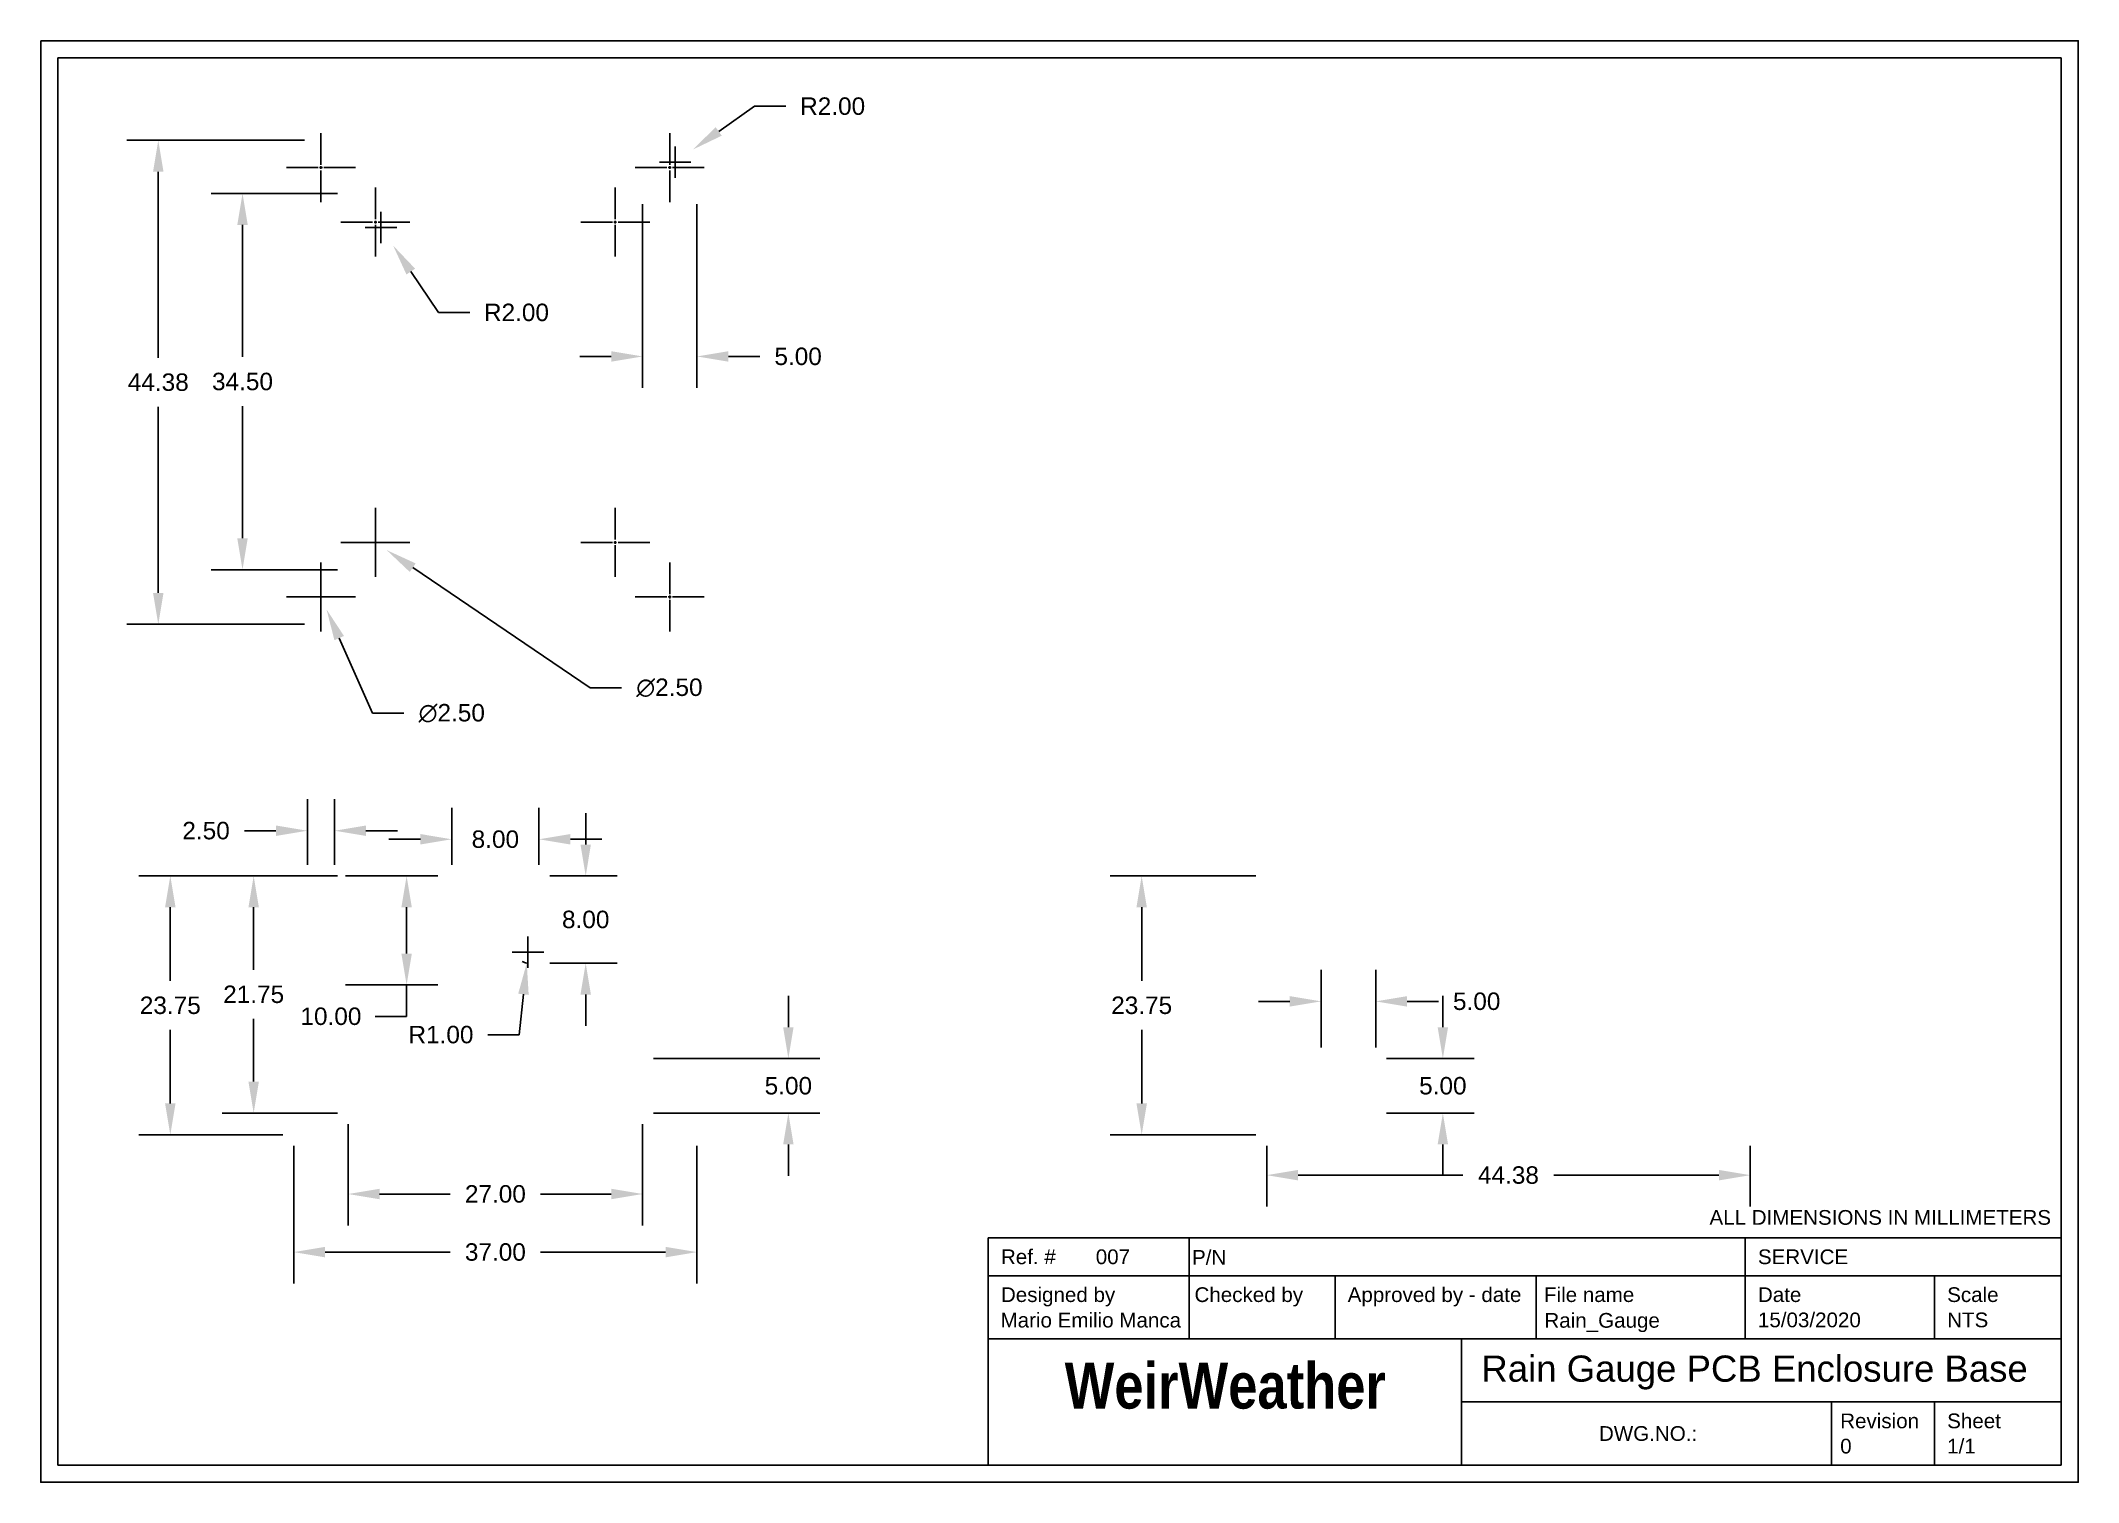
# Paper-space layout 'Layout5' of a CAD drawing. Header units: millimetres. Extents: x 0 to 11.7, y 0 to 8.3.
import ezdxf
from ezdxf.enums import TextEntityAlignment as Align

# ---------------------------------------------------------------- set-up
doc = ezdxf.new("R2010")
doc.units = ezdxf.units.MM
doc.header["$MEASUREMENT"] = 0
doc.linetypes.add('CENTER2', pattern=[1.125, 0.75, -0.125, 0.125, -0.125])
doc.layers.add('Centrelines', color=7, linetype='Continuous', true_color=0xc2ced6)
doc.layers.add('Dimensions', color=7, linetype='Continuous', true_color=0xc2ced6)
doc.layers.add('Title Block', color=7, linetype='Continuous')
doc.styles.add('SPEARS', font='swisscbo.ttf')
doc.styles.get("Standard").update_dxf_attribs({"font": 'arial.ttf'})
doc.dimstyles.new('Copy of Standard', dxfattribs={"dimtxt": 0.1, "dimasz": 0.18, "dimexe": 0.18, "dimexo": 0.0625, "dimgap": 0.09, "dimtad": 0, "dimtih": 1, "dimtoh": 1, "dimzin": 0, "dimdsep": 46, "dimtxsty": 'Standard', "dimcen": 0.09, "dimadec": 0, "dimazin": 0, "dimtfac": 1, "dimtofl": 0, "dimtmove": 0, "dimatfit": 3, "dimfxl": 1, "dimtolj": 1, "dimtzin": 0, "dimarcsym": 0})

# ---------------------------------------------------------------- blocks, each defined once
blk = doc.blocks.new('*U175')
at = {"layer": 'Centrelines', "color": 0, "linetype": 'CENTER2', "transparency": 16777216}
for p, q in [((0, 0.016), (0, 0.198)), ((-0.198, 0), (-0.016, 0)), ((0.016, 0), (0.198, 0)), ((0, -0.198), (0, -0.016))]:
    blk.add_line(p, q, dxfattribs=at)
at = {"layer": 'Centrelines', "color": 0, "linetype": 'Continuous', "transparency": 16777216}
for p, q in [((-0.008, 0), (0.008, 0)), ((0, -0.008), (0, 0.008))]:
    blk.add_line(p, q, dxfattribs=at)
blk = doc.blocks.new('*U176')
at = {"layer": 'Centrelines', "color": 0, "linetype": 'CENTER2', "transparency": 16777216}
for p, q in [((0, 0.016), (0, 0.198)), ((-0.198, 0), (-0.016, 0)), ((0.016, 0), (0.198, 0)), ((0, -0.198), (0, -0.016))]:
    blk.add_line(p, q, dxfattribs=at)
at = {"layer": 'Centrelines', "color": 0, "linetype": 'Continuous', "transparency": 16777216}
for p, q in [((-0.008, 0), (0.008, 0)), ((0, -0.008), (0, 0.008))]:
    blk.add_line(p, q, dxfattribs=at)
blk = doc.blocks.new('*U177')
at = {"layer": 'Centrelines', "color": 0, "linetype": 'CENTER2', "transparency": 16777216}
for p, q in [((0, 0.016), (0, 0.198)), ((-0.198, 0), (-0.016, 0)), ((0.016, 0), (0.198, 0)), ((0, -0.198), (0, -0.016))]:
    blk.add_line(p, q, dxfattribs=at)
at = {"layer": 'Centrelines', "color": 0, "linetype": 'Continuous', "transparency": 16777216}
for p, q in [((-0.008, 0), (0.008, 0)), ((0, -0.008), (0, 0.008))]:
    blk.add_line(p, q, dxfattribs=at)
blk = doc.blocks.new('*U178')
at = {"layer": 'Centrelines', "color": 0, "linetype": 'CENTER2', "transparency": 16777216}
for p, q in [((0, 0.016), (0, 0.198)), ((-0.198, 0), (-0.016, 0)), ((0.016, 0), (0.198, 0)), ((0, -0.198), (0, -0.016))]:
    blk.add_line(p, q, dxfattribs=at)
at = {"layer": 'Centrelines', "color": 0, "linetype": 'Continuous', "transparency": 16777216}
for p, q in [((-0.008, 0), (0.008, 0)), ((0, -0.008), (0, 0.008))]:
    blk.add_line(p, q, dxfattribs=at)
blk = doc.blocks.new('*U179')
at = {"layer": 'Centrelines', "color": 0, "linetype": 'CENTER2', "transparency": 16777216}
for p, q in [((0, 0.016), (0, 0.198)), ((-0.198, 0), (-0.016, 0)), ((0.016, 0), (0.198, 0)), ((0, -0.198), (0, -0.016))]:
    blk.add_line(p, q, dxfattribs=at)
at = {"layer": 'Centrelines', "color": 0, "linetype": 'Continuous', "transparency": 16777216}
for p, q in [((-0.008, 0), (0.008, 0)), ((0, -0.008), (0, 0.008))]:
    blk.add_line(p, q, dxfattribs=at)
blk = doc.blocks.new('*U180')
at = {"layer": 'Centrelines', "color": 0, "linetype": 'CENTER2', "transparency": 16777216}
for p, q in [((0, 0.016), (0, 0.198)), ((-0.198, 0), (-0.016, 0)), ((0.016, 0), (0.198, 0)), ((0, -0.198), (0, -0.016))]:
    blk.add_line(p, q, dxfattribs=at)
at = {"layer": 'Centrelines', "color": 0, "linetype": 'Continuous', "transparency": 16777216}
for p, q in [((-0.008, 0), (0.008, 0)), ((0, -0.008), (0, 0.008))]:
    blk.add_line(p, q, dxfattribs=at)
blk = doc.blocks.new('*U181')
at = {"layer": 'Centrelines', "color": 0, "linetype": 'CENTER2', "transparency": 16777216}
for p, q in [((0, 0.016), (0, 0.198)), ((-0.198, 0), (-0.016, 0)), ((0.016, 0), (0.198, 0)), ((0, -0.198), (0, -0.016))]:
    blk.add_line(p, q, dxfattribs=at)
at = {"layer": 'Centrelines', "color": 0, "linetype": 'Continuous', "transparency": 16777216}
for p, q in [((-0.008, 0), (0.008, 0)), ((0, -0.008), (0, 0.008))]:
    blk.add_line(p, q, dxfattribs=at)
blk = doc.blocks.new('*U182')
at = {"layer": 'Centrelines', "color": 0, "linetype": 'CENTER2', "transparency": 16777216}
for p, q in [((0, 0.016), (0, 0.198)), ((-0.198, 0), (-0.016, 0)), ((0.016, 0), (0.198, 0)), ((0, -0.198), (0, -0.016))]:
    blk.add_line(p, q, dxfattribs=at)
at = {"layer": 'Centrelines', "color": 0, "linetype": 'Continuous', "transparency": 16777216}
for p, q in [((-0.008, 0), (0.008, 0)), ((0, -0.008), (0, 0.008))]:
    blk.add_line(p, q, dxfattribs=at)
blk = doc.blocks.new('*D183')
at = {"layer": 'Defpoints', "color": 0, "transparency": 16777216}
for p in [(1.762, 2.116), (3.45, 2.116), (3.45, 1.652)]:
    blk.add_point(p, dxfattribs=at)
at = {"layer": 'Dimensions', "color": 0, "lineweight": -2, "transparency": 16777216}
for p, q in [((1.762, 2.053), (1.762, 1.472)), ((3.45, 2.053), (3.45, 1.472)), ((1.942, 1.652), (2.346, 1.652)), ((3.27, 1.652), (2.865, 1.652))]:
    blk.add_line(p, q, dxfattribs=at)
at = {"layer": 'Dimensions', "color": 0, "transparency": 16777216}
for points in [[(1.942, 1.682), (1.942, 1.622), (1.762, 1.652)], [(3.27, 1.682), (3.27, 1.622), (3.45, 1.652)]]:
    blk.add_solid(points, dxfattribs=at)
at = {"layer": 'Dimensions', "color": 0, "transparency": 16777216, "insert": (2.606, 1.652), "char_height": 0.1, "attachment_point": 5}
blk.add_mtext('\\A1;27.00', dxfattribs=at)
blk = doc.blocks.new('*D184')
at = {"layer": 'Defpoints', "color": 0, "transparency": 16777216}
for p in [(1.45, 1.991), (3.762, 1.991), (3.762, 1.319)]:
    blk.add_point(p, dxfattribs=at)
at = {"layer": 'Dimensions', "color": 0, "lineweight": -2, "transparency": 16777216}
for p, q in [((1.45, 1.928), (1.45, 1.139)), ((3.762, 1.928), (3.762, 1.139)), ((1.63, 1.319), (2.347, 1.319)), ((3.582, 1.319), (2.864, 1.319))]:
    blk.add_line(p, q, dxfattribs=at)
at = {"layer": 'Dimensions', "color": 0, "transparency": 16777216}
for points in [[(1.63, 1.349), (1.63, 1.289), (1.45, 1.319)], [(3.582, 1.349), (3.582, 1.289), (3.762, 1.319)]]:
    blk.add_solid(points, dxfattribs=at)
at = {"layer": 'Dimensions', "color": 0, "transparency": 16777216, "insert": (2.606, 1.319), "char_height": 0.1, "attachment_point": 5}
blk.add_mtext('\\A1;37.00', dxfattribs=at)
blk = doc.blocks.new('*D185')
at = {"layer": 'Defpoints', "color": 0, "transparency": 16777216}
for p in [(1.762, 3.475), (1.22, 2.116), (1.762, 2.116)]:
    blk.add_point(p, dxfattribs=at)
at = {"layer": 'Dimensions', "color": 0, "lineweight": -2, "transparency": 16777216}
for p, q in [((1.7, 3.475), (1.04, 3.475)), ((1.22, 3.295), (1.22, 2.937)), ((1.22, 2.296), (1.22, 2.655)), ((1.7, 2.116), (1.04, 2.116))]:
    blk.add_line(p, q, dxfattribs=at)
at = {"layer": 'Dimensions', "color": 0, "transparency": 16777216}
for points in [[(1.19, 3.295), (1.25, 3.295), (1.22, 3.475)], [(1.19, 2.296), (1.25, 2.296), (1.22, 2.116)]]:
    blk.add_solid(points, dxfattribs=at)
at = {"layer": 'Dimensions', "color": 0, "transparency": 16777216, "insert": (1.22, 2.796), "char_height": 0.1, "attachment_point": 5}
blk.add_mtext('\\A1;21.75', dxfattribs=at)
blk = doc.blocks.new('*D186')
at = {"layer": 'Defpoints', "color": 0, "transparency": 16777216}
for p in [(1.45, 3.475), (0.742, 1.991), (1.45, 1.991)]:
    blk.add_point(p, dxfattribs=at)
at = {"layer": 'Dimensions', "color": 0, "lineweight": -2, "transparency": 16777216}
for p, q in [((1.387, 3.475), (0.562, 3.475)), ((0.742, 3.295), (0.742, 2.874)), ((0.742, 2.171), (0.742, 2.592)), ((1.387, 1.991), (0.562, 1.991))]:
    blk.add_line(p, q, dxfattribs=at)
at = {"layer": 'Dimensions', "color": 0, "transparency": 16777216}
for points in [[(0.712, 3.295), (0.772, 3.295), (0.742, 3.475)], [(0.712, 2.171), (0.772, 2.171), (0.742, 1.991)]]:
    blk.add_solid(points, dxfattribs=at)
at = {"layer": 'Dimensions', "color": 0, "transparency": 16777216, "insert": (0.742, 2.733), "char_height": 0.1, "attachment_point": 5}
blk.add_mtext('\\A1;23.75', dxfattribs=at)
blk = doc.blocks.new('*D187')
at = {"layer": 'Defpoints', "color": 0, "transparency": 16777216}
for p in [(1.684, 3.475), (1.684, 2.85), (2.097, 2.85)]:
    blk.add_point(p, dxfattribs=at)
at = {"layer": 'Dimensions', "color": 0, "lineweight": -2, "transparency": 16777216}
for p, q in [((1.746, 3.475), (2.277, 3.475)), ((2.097, 3.295), (2.097, 3.03)), ((1.746, 2.85), (2.277, 2.85)), ((2.097, 2.85), (2.097, 2.67)), ((2.097, 2.67), (1.917, 2.67))]:
    blk.add_line(p, q, dxfattribs=at)
at = {"layer": 'Dimensions', "color": 0, "transparency": 16777216}
for points in [[(2.067, 3.295), (2.127, 3.295), (2.097, 3.475)], [(2.067, 3.03), (2.127, 3.03), (2.097, 2.85)]]:
    blk.add_solid(points, dxfattribs=at)
at = {"layer": 'Dimensions', "color": 0, "transparency": 16777216, "insert": (1.663, 2.67), "char_height": 0.1, "attachment_point": 5}
blk.add_mtext('\\A1;10.00', dxfattribs=at)
blk = doc.blocks.new('*D188')
at = {"layer": 'Defpoints', "color": 0, "transparency": 16777216}
for p in [(2.856, 3.475), (2.856, 2.975), (3.124, 2.975)]:
    blk.add_point(p, dxfattribs=at)
at = {"layer": 'Dimensions', "color": 0, "lineweight": -2, "transparency": 16777216}
for p, q in [((3.124, 3.655), (3.124, 3.835)), ((2.918, 3.475), (3.304, 3.475)), ((2.918, 2.975), (3.304, 2.975)), ((3.124, 2.795), (3.124, 2.615))]:
    blk.add_line(p, q, dxfattribs=at)
at = {"layer": 'Dimensions', "color": 0, "transparency": 16777216}
for points in [[(3.094, 3.655), (3.154, 3.655), (3.124, 3.475)], [(3.094, 2.795), (3.154, 2.795), (3.124, 2.975)]]:
    blk.add_solid(points, dxfattribs=at)
at = {"layer": 'Dimensions', "color": 0, "transparency": 16777216, "insert": (3.124, 3.225), "char_height": 0.1, "attachment_point": 5}
blk.add_mtext('\\A1;8.00', dxfattribs=at)
blk = doc.blocks.new('*D189')
at = {"layer": 'Defpoints', "color": 0, "transparency": 16777216}
for p in [(2.856, 3.685), (2.356, 3.475), (2.856, 3.475)]:
    blk.add_point(p, dxfattribs=at)
at = {"layer": 'Dimensions', "color": 0, "lineweight": -2, "transparency": 16777216}
for p, q in [((2.356, 3.538), (2.356, 3.865)), ((2.856, 3.538), (2.856, 3.865)), ((2.176, 3.685), (1.996, 3.685)), ((3.036, 3.685), (3.216, 3.685))]:
    blk.add_line(p, q, dxfattribs=at)
at = {"layer": 'Dimensions', "color": 0, "transparency": 16777216}
for points in [[(2.176, 3.715), (2.176, 3.655), (2.356, 3.685)], [(3.036, 3.715), (3.036, 3.655), (2.856, 3.685)]]:
    blk.add_solid(points, dxfattribs=at)
at = {"layer": 'Dimensions', "color": 0, "transparency": 16777216, "insert": (2.606, 3.685), "char_height": 0.1, "attachment_point": 5}
blk.add_mtext('\\A1;8.00', dxfattribs=at)
blk = doc.blocks.new('*D190')
at = {"layer": 'Defpoints', "color": 0, "transparency": 16777216}
for p in [(1.528, 3.734), (1.528, 3.475), (1.684, 3.475)]:
    blk.add_point(p, dxfattribs=at)
at = {"layer": 'Dimensions', "color": 0, "lineweight": -2, "transparency": 16777216}
for p, q in [((1.528, 3.538), (1.528, 3.914)), ((1.684, 3.538), (1.684, 3.914)), ((1.348, 3.734), (1.168, 3.734)), ((1.864, 3.734), (2.044, 3.734))]:
    blk.add_line(p, q, dxfattribs=at)
at = {"layer": 'Dimensions', "color": 0, "transparency": 16777216}
for points in [[(1.348, 3.764), (1.348, 3.704), (1.528, 3.734)], [(1.864, 3.764), (1.864, 3.704), (1.684, 3.734)]]:
    blk.add_solid(points, dxfattribs=at)
at = {"layer": 'Dimensions', "color": 0, "transparency": 16777216, "insert": (0.947, 3.734), "char_height": 0.1, "attachment_point": 5}
blk.add_mtext('\\A1;2.50', dxfattribs=at)
blk = doc.blocks.new('*D191')
at = {"layer": 'Defpoints', "color": 0, "transparency": 16777216}
for p in [(2.793, 3.038), (2.786, 2.976)]:
    blk.add_point(p, dxfattribs=at)
at = {"layer": 'Dimensions', "color": 0, "lineweight": -2, "transparency": 16777216}
for p, q in [((2.703, 3.038), (2.883, 3.038)), ((2.793, 2.948), (2.793, 3.128)), ((2.742, 2.565), (2.767, 2.797)), ((2.562, 2.565), (2.742, 2.565))]:
    blk.add_line(p, q, dxfattribs=at)
blk.add_arc((2.793, 3.038), 0.0625, 237.2958, 263.773, dxfattribs=at)
at = {"layer": 'Dimensions', "color": 0, "transparency": 16777216}
blk.add_solid([(2.737, 2.8), (2.797, 2.793), (2.786, 2.976)], dxfattribs=at)
at = {"layer": 'Dimensions', "color": 0, "transparency": 16777216, "insert": (2.294, 2.565), "char_height": 0.1, "attachment_point": 5}
blk.add_mtext('\\A1;R1.00', dxfattribs=at)
blk = doc.blocks.new('*D192')
at = {"layer": 'Defpoints', "color": 0, "transparency": 16777216}
for p in [(3.45, 2.428), (3.45, 2.116), (4.286, 2.116)]:
    blk.add_point(p, dxfattribs=at)
at = {"layer": 'Dimensions', "color": 0, "lineweight": -2, "transparency": 16777216}
for p, q in [((4.286, 2.608), (4.286, 2.788)), ((3.512, 2.428), (4.466, 2.428)), ((3.512, 2.116), (4.466, 2.116)), ((4.286, 1.936), (4.286, 1.756))]:
    blk.add_line(p, q, dxfattribs=at)
at = {"layer": 'Dimensions', "color": 0, "transparency": 16777216}
for points in [[(4.256, 2.608), (4.316, 2.608), (4.286, 2.428)], [(4.256, 1.936), (4.316, 1.936), (4.286, 2.116)]]:
    blk.add_solid(points, dxfattribs=at)
at = {"layer": 'Dimensions', "color": 0, "transparency": 16777216, "insert": (4.286, 2.272), "char_height": 0.1, "attachment_point": 5}
blk.add_mtext('\\A1;5.00', dxfattribs=at)
blk = doc.blocks.new('*D193')
at = {"layer": 'Defpoints', "color": 0, "transparency": 16777216}
for p in [(1.575, 7.691), (0.673, 4.917), (1.575, 4.917)]:
    blk.add_point(p, dxfattribs=at)
at = {"layer": 'Dimensions', "color": 0, "lineweight": -2, "transparency": 16777216}
for p, q in [((1.512, 7.691), (0.493, 7.691)), ((0.673, 7.511), (0.673, 6.445)), ((0.673, 5.097), (0.673, 6.163)), ((1.512, 4.917), (0.493, 4.917))]:
    blk.add_line(p, q, dxfattribs=at)
at = {"layer": 'Dimensions', "color": 0, "transparency": 16777216}
for points in [[(0.643, 7.511), (0.703, 7.511), (0.673, 7.691)], [(0.643, 5.097), (0.703, 5.097), (0.673, 4.917)]]:
    blk.add_solid(points, dxfattribs=at)
at = {"layer": 'Dimensions', "color": 0, "transparency": 16777216, "insert": (0.673, 6.304), "char_height": 0.1, "attachment_point": 5}
blk.add_mtext('\\A1;44.38', dxfattribs=at)
blk = doc.blocks.new('*D194')
at = {"layer": 'Defpoints', "color": 0, "transparency": 16777216}
for p in [(1.762, 7.386), (1.156, 5.23), (1.762, 5.23)]:
    blk.add_point(p, dxfattribs=at)
at = {"layer": 'Dimensions', "color": 0, "lineweight": -2, "transparency": 16777216}
for p, q in [((1.7, 7.386), (0.976, 7.386)), ((1.156, 7.206), (1.156, 6.449)), ((1.156, 5.41), (1.156, 6.167)), ((1.7, 5.23), (0.976, 5.23))]:
    blk.add_line(p, q, dxfattribs=at)
at = {"layer": 'Dimensions', "color": 0, "transparency": 16777216}
for points in [[(1.126, 7.206), (1.186, 7.206), (1.156, 7.386)], [(1.126, 5.41), (1.186, 5.41), (1.156, 5.23)]]:
    blk.add_solid(points, dxfattribs=at)
at = {"layer": 'Dimensions', "color": 0, "transparency": 16777216, "insert": (1.156, 6.308), "char_height": 0.1, "attachment_point": 5}
blk.add_mtext('\\A1;34.50', dxfattribs=at)
blk = doc.blocks.new('*D196')
at = {"layer": 'Defpoints', "color": 0, "transparency": 16777216}
for p in [(3.739, 7.638), (3.637, 7.566)]:
    blk.add_point(p, dxfattribs=at)
at = {"layer": 'Dimensions', "color": 0, "lineweight": -2, "transparency": 16777216}
for p, q in [((4.092, 7.886), (3.887, 7.741)), ((4.272, 7.886), (4.092, 7.886)), ((3.637, 7.476), (3.637, 7.656)), ((3.547, 7.566), (3.727, 7.566))]:
    blk.add_line(p, q, dxfattribs=at)
at = {"layer": 'Dimensions', "color": 0, "transparency": 16777216}
blk.add_solid([(3.869, 7.766), (3.904, 7.717), (3.739, 7.638)], dxfattribs=at)
at = {"layer": 'Dimensions', "color": 0, "transparency": 16777216, "insert": (4.54, 7.886), "char_height": 0.1, "attachment_point": 5}
blk.add_mtext('\\A1;R2.00', dxfattribs=at)
blk = doc.blocks.new('*D197')
at = {"layer": 'Defpoints', "color": 0, "transparency": 16777216}
for p in [(3.45, 7.386), (3.762, 7.386), (3.762, 6.452)]:
    blk.add_point(p, dxfattribs=at)
at = {"layer": 'Dimensions', "color": 0, "lineweight": -2, "transparency": 16777216}
for p, q in [((3.45, 7.324), (3.45, 6.272)), ((3.762, 7.324), (3.762, 6.272)), ((3.27, 6.452), (3.09, 6.452)), ((3.942, 6.452), (4.122, 6.452))]:
    blk.add_line(p, q, dxfattribs=at)
at = {"layer": 'Dimensions', "color": 0, "transparency": 16777216}
for points in [[(3.27, 6.482), (3.27, 6.422), (3.45, 6.452)], [(3.942, 6.482), (3.942, 6.422), (3.762, 6.452)]]:
    blk.add_solid(points, dxfattribs=at)
at = {"layer": 'Dimensions', "color": 0, "transparency": 16777216, "insert": (4.342, 6.452), "char_height": 0.1, "attachment_point": 5}
blk.add_mtext('\\A1;5.00', dxfattribs=at)
blk = doc.blocks.new('*D198')
at = {"layer": 'Defpoints', "color": 0, "transparency": 16777216}
for p in [(1.574, 5.145), (1.638, 5.002)]:
    blk.add_point(p, dxfattribs=at)
at = {"layer": 'Dimensions', "color": 0, "lineweight": -2, "transparency": 16777216}
for p, q in [((1.606, 4.984), (1.606, 5.164)), ((1.516, 5.074), (1.696, 5.074)), ((1.902, 4.407), (1.711, 4.838)), ((2.082, 4.407), (1.902, 4.407))]:
    blk.add_line(p, q, dxfattribs=at)
at = {"layer": 'Dimensions', "color": 0, "transparency": 16777216}
blk.add_solid([(1.738, 4.85), (1.683, 4.826), (1.638, 5.002)], dxfattribs=at)
at = {"layer": 'Dimensions', "color": 0, "transparency": 16777216, "insert": (2.356, 4.407), "char_height": 0.1, "attachment_point": 5}
blk.add_mtext('\\A1;∅2.50', dxfattribs=at)
blk = doc.blocks.new('*D199')
at = {"layer": 'Defpoints', "color": 0, "transparency": 16777216}
for p in [(1.854, 5.43), (1.983, 5.342)]:
    blk.add_point(p, dxfattribs=at)
at = {"layer": 'Dimensions', "color": 0, "lineweight": -2, "transparency": 16777216}
for p, q in [((1.828, 5.386), (2.008, 5.386)), ((1.918, 5.296), (1.918, 5.476)), ((3.149, 4.553), (2.132, 5.242)), ((3.329, 4.553), (3.149, 4.553))]:
    blk.add_line(p, q, dxfattribs=at)
at = {"layer": 'Dimensions', "color": 0, "transparency": 16777216}
blk.add_solid([(2.149, 5.266), (2.115, 5.217), (1.983, 5.342)], dxfattribs=at)
at = {"layer": 'Dimensions', "color": 0, "transparency": 16777216, "insert": (3.604, 4.553), "char_height": 0.1, "attachment_point": 5}
blk.add_mtext('\\A1;∅2.50', dxfattribs=at)
blk = doc.blocks.new('*D200')
at = {"layer": 'Defpoints', "color": 0, "transparency": 16777216}
for p in [(7.654, 2.428), (8.039, 2.428), (7.654, 2.116)]:
    blk.add_point(p, dxfattribs=at)
at = {"layer": 'Dimensions', "color": 0, "lineweight": -2, "transparency": 16777216}
for p, q in [((8.039, 2.608), (8.039, 2.788)), ((7.716, 2.428), (8.219, 2.428)), ((7.716, 2.116), (8.219, 2.116)), ((8.039, 1.936), (8.039, 1.756))]:
    blk.add_line(p, q, dxfattribs=at)
at = {"layer": 'Dimensions', "color": 0, "transparency": 16777216}
for points in [[(8.009, 2.608), (8.069, 2.608), (8.039, 2.428)], [(8.009, 1.936), (8.069, 1.936), (8.039, 2.116)]]:
    blk.add_solid(points, dxfattribs=at)
at = {"layer": 'Dimensions', "color": 0, "transparency": 16777216, "insert": (8.039, 2.272), "char_height": 0.1, "attachment_point": 5}
blk.add_mtext('\\A1;5.00', dxfattribs=at)
blk = doc.blocks.new('*D201')
at = {"layer": 'Defpoints', "color": 0, "transparency": 16777216}
for p in [(7.654, 2.756), (7.341, 2.428), (7.654, 2.428)]:
    blk.add_point(p, dxfattribs=at)
at = {"layer": 'Dimensions', "color": 0, "lineweight": -2, "transparency": 16777216}
for p, q in [((7.341, 2.491), (7.341, 2.936)), ((7.654, 2.491), (7.654, 2.936)), ((7.161, 2.756), (6.981, 2.756)), ((7.834, 2.756), (8.014, 2.756))]:
    blk.add_line(p, q, dxfattribs=at)
at = {"layer": 'Dimensions', "color": 0, "transparency": 16777216}
for points in [[(7.161, 2.786), (7.161, 2.726), (7.341, 2.756)], [(7.834, 2.786), (7.834, 2.726), (7.654, 2.756)]]:
    blk.add_solid(points, dxfattribs=at)
at = {"layer": 'Dimensions', "color": 0, "transparency": 16777216, "insert": (8.233, 2.756), "char_height": 0.1, "attachment_point": 5}
blk.add_mtext('\\A1;5.00', dxfattribs=at)
blk = doc.blocks.new('*D202')
at = {"layer": 'Defpoints', "color": 0, "transparency": 16777216}
for p in [(7.029, 3.475), (6.312, 1.991), (7.029, 1.991)]:
    blk.add_point(p, dxfattribs=at)
at = {"layer": 'Dimensions', "color": 0, "lineweight": -2, "transparency": 16777216}
for p, q in [((6.966, 3.475), (6.132, 3.475)), ((6.312, 3.295), (6.312, 2.874)), ((6.312, 2.171), (6.312, 2.592)), ((6.966, 1.991), (6.132, 1.991))]:
    blk.add_line(p, q, dxfattribs=at)
at = {"layer": 'Dimensions', "color": 0, "transparency": 16777216}
for points in [[(6.282, 3.295), (6.342, 3.295), (6.312, 3.475)], [(6.282, 2.171), (6.342, 2.171), (6.312, 1.991)]]:
    blk.add_solid(points, dxfattribs=at)
at = {"layer": 'Dimensions', "color": 0, "transparency": 16777216, "insert": (6.312, 2.733), "char_height": 0.1, "attachment_point": 5}
blk.add_mtext('\\A1;23.75', dxfattribs=at)
blk = doc.blocks.new('*D203')
at = {"layer": 'Defpoints', "color": 0, "transparency": 16777216}
for p in [(7.029, 1.991), (9.802, 1.991), (9.802, 1.76)]:
    blk.add_point(p, dxfattribs=at)
at = {"layer": 'Dimensions', "color": 0, "lineweight": -2, "transparency": 16777216}
for p, q in [((7.029, 1.928), (7.029, 1.58)), ((9.802, 1.928), (9.802, 1.58)), ((7.209, 1.76), (8.154, 1.76)), ((9.622, 1.76), (8.676, 1.76))]:
    blk.add_line(p, q, dxfattribs=at)
at = {"layer": 'Dimensions', "color": 0, "transparency": 16777216}
for points in [[(7.209, 1.79), (7.209, 1.73), (7.029, 1.76)], [(9.622, 1.79), (9.622, 1.73), (9.802, 1.76)]]:
    blk.add_solid(points, dxfattribs=at)
at = {"layer": 'Dimensions', "color": 0, "transparency": 16777216, "insert": (8.415, 1.76), "char_height": 0.1, "attachment_point": 5}
blk.add_mtext('\\A1;44.38', dxfattribs=at)
blk = doc.blocks.new('*D204')
at = {"layer": 'Defpoints', "color": 0, "transparency": 16777216}
for p in [(1.95, 7.191), (2.02, 7.087)]:
    blk.add_point(p, dxfattribs=at)
at = {"layer": 'Dimensions', "color": 0, "lineweight": -2, "transparency": 16777216}
for p, q in [((1.95, 7.101), (1.95, 7.281)), ((1.86, 7.191), (2.04, 7.191)), ((2.279, 6.704), (2.121, 6.938)), ((2.459, 6.704), (2.279, 6.704))]:
    blk.add_line(p, q, dxfattribs=at)
at = {"layer": 'Dimensions', "color": 0, "transparency": 16777216}
blk.add_solid([(2.146, 6.955), (2.096, 6.922), (2.02, 7.087)], dxfattribs=at)
at = {"layer": 'Dimensions', "color": 0, "transparency": 16777216, "insert": (2.727, 6.704), "char_height": 0.1, "attachment_point": 5}
blk.add_mtext('\\A1;R2.00', dxfattribs=at)

psp = doc.layouts.new('Layout5')

# ---------------------------------------------------------------- linework, layer by layer
at = {"layer": 'Title Block'}
for p, q in [((0.09746, 8.16282), (11.58409, 8.16282)), ((0.09746, 0.09858), (0.09746, 8.16282)), ((11.58409, 8.16282), (11.58409, 0.09858)), ((5.4326, 1.40079), (11.58192, 1.40079)), ((5.4326, 1.18375), (5.4326, 1.40079)), ((6.58495, 1.18375), (6.58495, 1.40079)), ((9.77329, 1.18375), (9.77329, 1.40079)), ((5.4326, 1.18375), (11.58192, 1.18375)), ((5.4326, 0.09858), (5.4326, 1.18375)), ((6.58495, 0.82203), (6.58495, 1.18375)), ((7.42093, 0.82203), (7.42093, 1.18375)), ((8.5749, 0.82203), (8.5749, 1.18375)), ((9.77329, 0.82203), (9.77329, 1.18375)), ((10.85847, 0.82203), (10.85847, 1.18375)), ((5.4326, 0.82203), (11.58192, 0.82203)), ((8.14553, 0.09858), (8.14553, 0.82203)), ((8.14553, 0.4603), (11.58192, 0.4603)), ((10.26685, 0.09858), (10.26685, 0.4603)), ((10.85847, 0.09858), (10.85847, 0.4603)), ((11.58409, 0.09858), (0.09746, 0.09858))]:
    psp.add_line(p, q, dxfattribs=at)
psp.add_lwpolyline([(-0.00088, 8.26117), (11.68244, 8.26117), (11.68244, 0.00023), (-0.00088, 0.00023)], close=True, dxfattribs=at)

# ---------------------------------------------------------------- block references
at = {"layer": 'Centrelines', "linetype": 'CENTER2', "extrusion": (0, 1.05685e-16, -1)}
for name, p in [('*U175', (-1.60577, 7.53461)), ('*U178', (-3.60577, 7.53461)), ('*U177', (-3.29327, 7.22211))]:
    psp.add_blockref(name, p, dxfattribs=at)
at = {"layer": 'Centrelines', "linetype": 'CENTER2'}
for name, p in [('*U176', (1.91827, 7.22211)), ('*U180', (1.91827, 5.38618))]:
    psp.add_blockref(name, p, dxfattribs=at)
at = {"layer": 'Centrelines', "linetype": 'CENTER2', "extrusion": (3.12761e-40, 1.05685e-16, -1)}
for name, p in [('*U181', (-3.29327, 5.38618)), ('*U179', (-1.60577, 5.07368)), ('*U182', (-3.60577, 5.07368))]:
    psp.add_blockref(name, p, dxfattribs=at)

# ---------------------------------------------------------------- texts
at = {"layer": 'Title Block', "color": 23}
for s, height, p in [('ALL DIMENSIONS IN MILLIMETERS', 0.0844024, (9.56767, 1.5179)), ('Ref. #       007', 0.0844024, (5.50495, 1.29227)), ('P/N ', 0.084402, (6.60061, 1.28887)), ('SERVICE', 0.084402, (9.84564, 1.29227)), ('Designed by', 0.0844024, (5.50495, 1.07524)), ('Checked by', 0.084402, (6.61491, 1.07524)), ('Approved by - date', 0.0844024, (7.49327, 1.07524)), ('File name', 0.084402, (8.61899, 1.07524)), ('Date', 0.084402, (9.84564, 1.07524)), ('Scale', 0.084402, (10.93081, 1.07524)), ('Mario Emilio Manca', 0.0844024, (5.50267, 0.92924)), ('Rain_Gauge', 0.084402, (8.62126, 0.92792)), ('Rain Gauge PCB Enclosure Base', 0.15, (8.26003, 0.65135)), ('Revision', 0.084402, (10.3175, 0.35179)), ('Sheet', 0.084402, (10.93081, 0.35179))]:
    psp.add_text(s, height=height, dxfattribs=at).set_placement(p, align=Align.MIDDLE_LEFT)
at = {"layer": 'Title Block', "color": 23, "style": 'SPEARS'}
psp.add_text('WeirWeather', height=0.2630723, dxfattribs=at).set_placement((6.79154, 0.55396), align=Align.MIDDLE_CENTER)
at = {"layer": 'Title Block', "color": 23, "flags": 8}
for tag, text, height, p in [('15/03/2020', '00/00/00', 0.084402, (9.84564, 0.93055)), ('NTS', '1:1', 0.084402, (10.93081, 0.93055)), ('0', '0', 0.0844, (10.3175, 0.2071)), ('1/1', '1/1', 0.084402, (10.93081, 0.2071))]:
    psp.add_attdef(tag, text=text, height=height, dxfattribs=at).set_placement(p, align=Align.MIDDLE_LEFT)
psp.add_attdef('DWG.NO.:', text='X', height=0.0844, dxfattribs=at).set_placement((9.21569, 0.27944), align=Align.MIDDLE_CENTER)

# ---------------------------------------------------------------- dimensions: what is measured, and where the dimension line sits
at = {"layer": 'Dimensions'}
for center, mpoint, picture, middle in [((3.63702, 7.56586), (3.73927, 7.63776), '*D196', (4.5399, 7.88604)), ((1.94952, 7.19086), (2.01969, 7.08741), '*D204', (2.72695, 6.70447)), ((2.79327, 3.03778), (2.78649, 2.97565), '*D191', (2.29409, 2.5646))]:
    dim = psp.add_radius_dim(center=center, mpoint=mpoint, dimstyle='Copy of Standard', override={"dimlfac": -16}, dxfattribs=at)
    dim.commit()
    dim.dimension.update_dxf_attribs({"geometry": picture, "text_midpoint": middle, "dimtype": 164})
for base, p1, p2, picture, middle in [((0.67276, 4.91743), (1.57452, 7.69086), (1.57452, 4.91743), '*D193', (0.67276, 6.30414)), ((1.15595, 5.22993), (1.76202, 7.38618), (1.76202, 5.22993), '*D194', (1.15595, 6.30805))]:
    dim = psp.add_linear_dim(base=base, p1=p1, p2=p2, angle=90, dimstyle='Copy of Standard', override={"dimlfac": -16}, dxfattribs=at)
    dim.commit()
    dim.dimension.update_dxf_attribs({"geometry": picture, "text_midpoint": middle, "dimtype": 160})
for base, p1, p2, picture, middle in [((3.76202, 6.45234), (3.44952, 7.38618), (3.76202, 7.38618), '*D197', (4.34173, 6.45234)), ((1.52765, 3.73366), (1.6839, 3.47528), (1.52765, 3.47528), '*D190', (0.94709, 3.73366)), ((2.85577, 3.68544), (2.35577, 3.47528), (2.85577, 3.47528), '*D189', (2.60577, 3.68544)), ((7.65359, 2.75649), (7.34109, 2.4284), (7.65359, 2.4284), '*D201', (8.23329, 2.75649)), ((3.44952, 1.65167), (1.76202, 2.1159), (3.44952, 2.1159), '*D183', (2.60577, 1.65167)), ((3.76202, 1.31855), (1.44952, 1.9909), (3.76202, 1.9909), '*D184', (2.60577, 1.31855)), ((9.802025, 1.75977), (7.028588, 1.990903), (9.802025, 1.990903), '*D203', (8.415306, 1.75977))]:
    dim = psp.add_linear_dim(base=base, p1=p1, p2=p2, dimstyle='Copy of Standard', override={"dimlfac": -16}, dxfattribs=at)
    dim.commit()
    dim.dimension.update_dxf_attribs({"geometry": picture, "text_midpoint": middle})
for p1, p2, picture, middle in [((1.85356, 5.42995), (1.98299, 5.34241), '*D199', (3.60352, 4.55347)), ((1.57404, 5.14506), (1.63751, 5.00229), '*D198', (2.35632, 4.40683))]:
    dim = psp.add_diameter_dim_2p(p1=p1, p2=p2, dimstyle='Copy of Standard', override={"dimlfac": -16}, dxfattribs=at)
    dim.commit()
    dim.dimension.update_dxf_attribs({"geometry": picture, "text_midpoint": middle, "dimtype": 163})
for base, p1, p2, picture, middle in [((3.12358, 2.97528), (2.85577, 3.47528), (2.85577, 2.97528), '*D188', (3.12358, 3.22528)), ((0.74194, 1.9909), (1.44952, 3.47528), (1.44952, 1.9909), '*D186', (0.74194, 2.73309)), ((1.22002, 2.1159), (1.76202, 3.47528), (1.76202, 2.1159), '*D185', (1.22002, 2.79559)), ((2.09724, 2.85028), (1.6839, 3.47528), (1.6839, 2.85028), '*D187', (1.66339, 2.67028)), ((6.31246, 1.9909), (7.02859, 3.47528), (7.02859, 1.9909), '*D202', (6.31246, 2.73309)), ((4.28585, 2.1159), (3.44952, 2.4284), (3.44952, 2.1159), '*D192', (4.28585, 2.27215)), ((8.03942, 2.4284), (7.65359, 2.1159), (7.65359, 2.4284), '*D200', (8.03942, 2.27215))]:
    dim = psp.add_linear_dim(base=base, p1=p1, p2=p2, angle=90, dimstyle='Copy of Standard', override={"dimlfac": -16}, dxfattribs=at)
    dim.commit()
    dim.dimension.update_dxf_attribs({"geometry": picture, "text_midpoint": middle})

doc.saveas('drawing.dxf')
